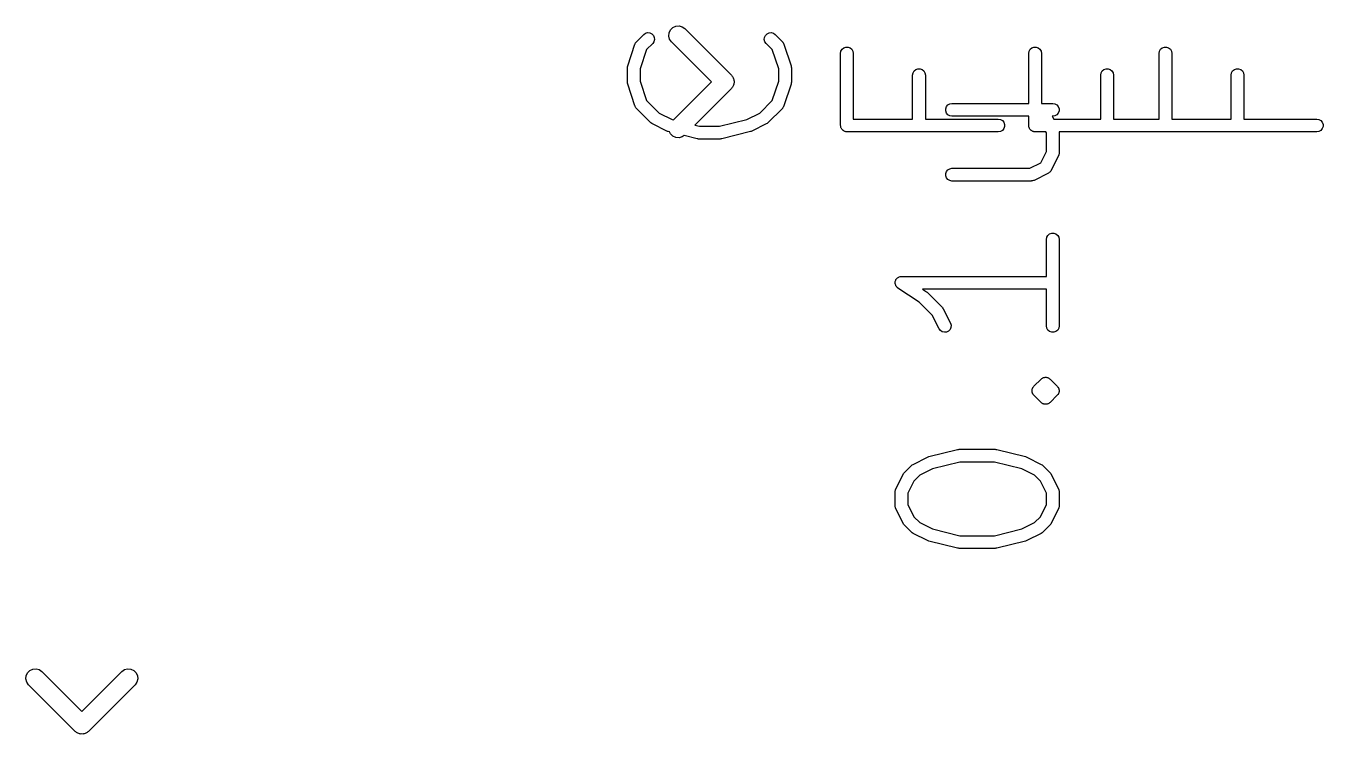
# Model space of a CAD drawing. Extents: x 0 to 76, y -93 to 10.
# Drawn here: x 23.55 to 33.9, y -76.7 to -71.05 of the extents above; entities that cross this region are included whole.
import ezdxf

# ---------------------------------------------------------------- set-up
doc = ezdxf.new("R2010")
doc.units = 0
doc.header["$MEASUREMENT"] = 0
doc.layers.add('BLACK', color=7, linetype='CONTINUOUS')

msp = doc.modelspace()

# ---------------------------------------------------------------- linework, layer by layer
at = {"layer": 'Black'}
for p, q in [((28.7123, -71.0673), (28.7359, -71.0563)), ((28.7359, -71.0563), (28.7618, -71.0541)), ((28.7618, -71.0541), (28.787, -71.0608)), ((28.4226, -71.1798), (28.48, -71.1224)), ((28.48, -71.1224), (28.4945, -71.1123)), ((28.4945, -71.1123), (28.5115, -71.1077)), ((28.5115, -71.1077), (28.5291, -71.1092)), ((28.5291, -71.1092), (28.5451, -71.1167)), ((28.5451, -71.1167), (28.5576, -71.1292)), ((28.5576, -71.1292), (28.565, -71.1452)), ((28.5666, -71.1627), (28.562, -71.1798)), ((28.565, -71.1452), (28.5666, -71.1627)), ((28.6806, -71.1353), (28.6828, -71.1094)), ((28.6873, -71.1605), (28.6806, -71.1353)), ((28.6828, -71.1094), (28.6939, -71.0858)), ((28.7023, -71.1818), (28.6873, -71.1605)), ((28.6939, -71.0858), (28.7123, -71.0673)), ((28.787, -71.0608), (28.8083, -71.0757)), ((28.8083, -71.0757), (29.1796, -71.447)), ((29.442, -71.1627), (29.4436, -71.1452)), ((29.4466, -71.1798), (29.442, -71.1627)), ((29.4436, -71.1452), (29.451, -71.1292)), ((29.451, -71.1292), (29.4635, -71.1167)), ((29.4635, -71.1167), (29.4795, -71.1092)), ((29.4795, -71.1092), (29.4971, -71.1077)), ((29.4971, -71.1077), (29.5141, -71.1123)), ((29.5141, -71.1123), (29.5286, -71.1224)), ((29.5286, -71.1224), (29.586, -71.1798)), ((28.3529, -71.3721), (28.4103, -71.1997)), ((28.4103, -71.1997), (28.4117, -71.1971)), ((28.4117, -71.1971), (28.4125, -71.1943)), ((28.4125, -71.1943), (28.4159, -71.1894)), ((28.4159, -71.1894), (28.4187, -71.1842)), ((28.4187, -71.1842), (28.4209, -71.1822)), ((28.4209, -71.1822), (28.4226, -71.1798)), ((28.5029, -71.2432), (28.4518, -71.3964)), ((28.5519, -71.1942), (28.5029, -71.2432)), ((28.562, -71.1798), (28.5519, -71.1942)), ((29.0205, -71.5), (28.7023, -71.1818)), ((29.4567, -71.1942), (29.4466, -71.1798)), ((29.5057, -71.2432), (29.4567, -71.1942)), ((29.5567, -71.3964), (29.5057, -71.2432)), ((29.586, -71.1798), (29.5877, -71.1822)), ((29.5877, -71.1822), (29.5899, -71.1842)), ((29.5899, -71.1842), (29.5927, -71.1894)), ((29.5927, -71.1894), (29.5961, -71.1943)), ((29.5961, -71.1943), (29.5969, -71.1971)), ((29.5969, -71.1971), (29.5983, -71.1997)), ((29.5983, -71.1997), (29.6557, -71.3721)), ((30.0502, -71.2732), (30.0533, -71.2558)), ((30.0533, -71.2558), (30.0621, -71.2406)), ((30.0621, -71.2406), (30.0756, -71.2292)), ((30.0756, -71.2292), (30.0922, -71.2232)), ((30.0922, -71.2232), (30.1099, -71.2232)), ((30.1099, -71.2232), (30.1264, -71.2292)), ((30.1264, -71.2292), (30.14, -71.2406)), ((30.14, -71.2406), (30.1488, -71.2558)), ((30.1488, -71.2558), (30.1518, -71.2732)), ((31.5502, -71.2732), (31.5533, -71.2558)), ((31.5533, -71.2558), (31.5621, -71.2406)), ((31.5621, -71.2406), (31.5756, -71.2292)), ((31.5756, -71.2292), (31.5922, -71.2232)), ((31.5922, -71.2232), (31.6099, -71.2232)), ((31.6099, -71.2232), (31.6264, -71.2292)), ((31.6264, -71.2292), (31.64, -71.2406)), ((31.64, -71.2406), (31.6488, -71.2558)), ((31.6488, -71.2558), (31.6518, -71.2732)), ((32.5902, -71.2732), (32.5933, -71.2558)), ((32.5933, -71.2558), (32.6021, -71.2406)), ((32.6021, -71.2406), (32.6156, -71.2292)), ((32.6156, -71.2292), (32.6322, -71.2232)), ((32.6322, -71.2232), (32.6499, -71.2232)), ((32.6499, -71.2232), (32.6664, -71.2292)), ((32.6664, -71.2292), (32.68, -71.2406)), ((32.68, -71.2406), (32.6888, -71.2558)), ((32.6888, -71.2558), (32.6918, -71.2732)), ((30.0502, -71.8477), (30.0502, -71.2732)), ((30.1518, -71.2732), (30.1518, -71.7969)), ((31.5502, -71.6722), (31.5502, -71.2732)), ((31.6518, -71.2732), (31.6518, -71.6722)), ((32.5902, -71.7969), (32.5902, -71.2732)), ((32.6918, -71.2732), (32.6918, -71.7969)), ((28.3502, -71.3881), (28.3517, -71.3801)), ((28.3502, -71.503), (28.3502, -71.3881)), ((28.3517, -71.3801), (28.3529, -71.3721)), ((28.4518, -71.3964), (28.4518, -71.4948)), ((29.1796, -71.447), (29.1833, -71.4523)), ((29.1833, -71.4523), (29.188, -71.457)), ((29.188, -71.457), (29.1907, -71.4629)), ((29.1907, -71.4629), (29.1945, -71.4683)), ((29.1945, -71.4683), (29.1962, -71.4746)), ((29.5567, -71.4948), (29.5567, -71.3964)), ((29.6557, -71.3721), (29.6569, -71.3801)), ((29.6569, -71.3801), (29.6583, -71.3881)), ((29.6583, -71.3881), (29.6583, -71.503)), ((30.6248, -71.4456), (30.6278, -71.4282)), ((30.6248, -71.7969), (30.6248, -71.4456)), ((30.6278, -71.4282), (30.6367, -71.4129)), ((30.6367, -71.4129), (30.6502, -71.4016)), ((30.6502, -71.4016), (30.6667, -71.3955)), ((30.6667, -71.3955), (30.6844, -71.3955)), ((30.6844, -71.3955), (30.701, -71.4016)), ((30.701, -71.4016), (30.7145, -71.4129)), ((30.7145, -71.4129), (30.7233, -71.4282)), ((30.7233, -71.4282), (30.7264, -71.4456)), ((30.7264, -71.4456), (30.7264, -71.7969)), ((32.1248, -71.4456), (32.1278, -71.4282)), ((32.1248, -71.7969), (32.1248, -71.4456)), ((32.1278, -71.4282), (32.1367, -71.4129)), ((32.1367, -71.4129), (32.1502, -71.4016)), ((32.1502, -71.4016), (32.1668, -71.3955)), ((32.1668, -71.3955), (32.1844, -71.3955)), ((32.1844, -71.3955), (32.201, -71.4016)), ((32.201, -71.4016), (32.2145, -71.4129)), ((32.2145, -71.4129), (32.2233, -71.4282)), ((32.2233, -71.4282), (32.2264, -71.4456)), ((32.2264, -71.4456), (32.2264, -71.7969)), ((33.1648, -71.4456), (33.1678, -71.4282)), ((33.1648, -71.7969), (33.1648, -71.4456)), ((33.1678, -71.4282), (33.1767, -71.4129)), ((33.1767, -71.4129), (33.1902, -71.4016)), ((33.1902, -71.4016), (33.2067, -71.3955)), ((33.2067, -71.3955), (33.2244, -71.3955)), ((33.2244, -71.3955), (33.241, -71.4016)), ((33.241, -71.4016), (33.2545, -71.4129)), ((33.2545, -71.4129), (33.2633, -71.4282)), ((33.2633, -71.4282), (33.2664, -71.4456)), ((33.2664, -71.4456), (33.2664, -71.7969)), ((28.3517, -71.511), (28.3502, -71.503)), ((28.3529, -71.5191), (28.3517, -71.511)), ((28.4103, -71.6914), (28.3529, -71.5191)), ((28.4518, -71.4948), (28.5029, -71.6479)), ((28.7177, -71.8027), (29.0205, -71.5)), ((29.1796, -71.553), (28.8874, -71.8452)), ((29.1833, -71.5477), (29.1796, -71.553)), ((29.188, -71.543), (29.1833, -71.5477)), ((29.1907, -71.5371), (29.188, -71.543)), ((29.1945, -71.5317), (29.1907, -71.5371)), ((29.1962, -71.5254), (29.1945, -71.5317)), ((29.1962, -71.4746), (29.199, -71.4806)), ((29.199, -71.5194), (29.1962, -71.5254)), ((29.199, -71.4806), (29.1995, -71.4871)), ((29.1995, -71.5129), (29.199, -71.5194)), ((29.1995, -71.4871), (29.2012, -71.4935)), ((29.2012, -71.5065), (29.1995, -71.5129)), ((29.2012, -71.4935), (29.2007, -71.5)), ((29.2007, -71.5), (29.2012, -71.5065)), ((29.5057, -71.6479), (29.5567, -71.4948)), ((29.6557, -71.5191), (29.5983, -71.6914)), ((29.6569, -71.511), (29.6557, -71.5191)), ((29.6583, -71.503), (29.6569, -71.511)), ((28.5029, -71.6479), (28.6035, -71.7485)), ((29.4051, -71.7485), (29.5057, -71.6479)), ((30.9056, -71.6841), (30.9208, -71.6753)), ((30.9208, -71.6753), (30.9382, -71.6722)), ((30.9382, -71.6722), (31.5502, -71.6722)), ((31.6518, -71.6722), (31.7425, -71.6722)), ((31.7425, -71.6722), (31.7599, -71.6753)), ((31.7599, -71.6753), (31.7752, -71.6841)), ((28.4117, -71.694), (28.4103, -71.6914)), ((28.4125, -71.6968), (28.4117, -71.694)), ((28.4159, -71.7017), (28.4125, -71.6968)), ((28.4187, -71.707), (28.4159, -71.7017)), ((28.4209, -71.7089), (28.4187, -71.707)), ((28.4226, -71.7113), (28.4209, -71.7089)), ((28.5375, -71.8262), (28.4226, -71.7113)), ((28.6035, -71.7485), (28.706, -71.7998)), ((29.3026, -71.7998), (29.4051, -71.7485)), ((29.586, -71.7113), (29.4711, -71.8262)), ((29.5877, -71.7089), (29.586, -71.7113)), ((29.5899, -71.707), (29.5877, -71.7089)), ((29.5927, -71.7017), (29.5899, -71.707)), ((29.5961, -71.6968), (29.5927, -71.7017)), ((29.5969, -71.694), (29.5961, -71.6968)), ((29.5983, -71.6914), (29.5969, -71.694)), ((30.8882, -71.7142), (30.8942, -71.6976)), ((30.8882, -71.7319), (30.8882, -71.7142)), ((30.8942, -71.7484), (30.8882, -71.7319)), ((30.8942, -71.6976), (30.9056, -71.6841)), ((30.9056, -71.762), (30.8942, -71.7484)), ((30.9208, -71.7708), (30.9056, -71.762)), ((30.9382, -71.7738), (30.9208, -71.7708)), ((31.5502, -71.7738), (30.9382, -71.7738)), ((31.5502, -71.8477), (31.5502, -71.7738)), ((31.7425, -71.7738), (31.7386, -71.7738)), ((31.7386, -71.7738), (31.7501, -71.7969)), ((31.7599, -71.7708), (31.7425, -71.7738)), ((31.7752, -71.762), (31.7599, -71.7708)), ((31.7752, -71.6841), (31.7865, -71.6976)), ((31.7865, -71.7484), (31.7752, -71.762)), ((31.7865, -71.6976), (31.7926, -71.7142)), ((31.7926, -71.7319), (31.7865, -71.7484)), ((31.7926, -71.7142), (31.7926, -71.7319)), ((28.5442, -71.8309), (28.5375, -71.8262)), ((28.5507, -71.8357), (28.5442, -71.8309)), ((28.6656, -71.8932), (28.5507, -71.8357)), ((28.706, -71.7998), (28.7177, -71.8027)), ((28.8874, -71.8452), (28.9244, -71.8544)), ((28.9244, -71.8544), (29.0842, -71.8544)), ((29.0842, -71.8544), (29.3026, -71.7998)), ((29.4579, -71.8357), (29.343, -71.8932)), ((29.4645, -71.8309), (29.4579, -71.8357)), ((29.4711, -71.8262), (29.4645, -71.8309)), ((30.051, -71.8521), (30.0502, -71.8477)), ((30.051, -71.8566), (30.051, -71.8521)), ((30.0525, -71.8607), (30.051, -71.8566)), ((30.0533, -71.8651), (30.0525, -71.8607)), ((30.0555, -71.869), (30.0533, -71.8651)), ((30.0571, -71.8731), (30.0555, -71.869)), ((30.0599, -71.8765), (30.0571, -71.8731)), ((30.0621, -71.8804), (30.0599, -71.8765)), ((30.0655, -71.8832), (30.0621, -71.8804)), ((30.0684, -71.8867), (30.0655, -71.8832)), ((30.0722, -71.8889), (30.0684, -71.8867)), ((30.1518, -71.7969), (30.6248, -71.7969)), ((30.7264, -71.7969), (31.3075, -71.7969)), ((31.3075, -71.7969), (31.3249, -71.8)), ((31.3249, -71.8), (31.3402, -71.8088)), ((31.3402, -71.8867), (31.3249, -71.8955)), ((31.3402, -71.8088), (31.3515, -71.8223)), ((31.3515, -71.8731), (31.3402, -71.8867)), ((31.3515, -71.8223), (31.3576, -71.8389)), ((31.3576, -71.8566), (31.3515, -71.8731)), ((31.3576, -71.8389), (31.3576, -71.8566)), ((31.551, -71.8521), (31.5502, -71.8477)), ((31.551, -71.8566), (31.551, -71.8521)), ((31.5525, -71.8607), (31.551, -71.8566)), ((31.5533, -71.8651), (31.5525, -71.8607)), ((31.5555, -71.869), (31.5533, -71.8651)), ((31.5571, -71.8731), (31.5555, -71.869)), ((31.5599, -71.8765), (31.5571, -71.8731)), ((31.5621, -71.8804), (31.5599, -71.8765)), ((31.5655, -71.8832), (31.5621, -71.8804)), ((31.5684, -71.8867), (31.5655, -71.8832)), ((31.5722, -71.8889), (31.5684, -71.8867)), ((31.7501, -71.7969), (32.1248, -71.7969)), ((32.2264, -71.7969), (32.5902, -71.7969)), ((32.6918, -71.7969), (32.8075, -71.7969)), ((32.8075, -71.7969), (33.1648, -71.7969)), ((33.2664, -71.7969), (33.8475, -71.7969)), ((33.8475, -71.7969), (33.8649, -71.8)), ((33.8649, -71.8), (33.8802, -71.8088)), ((33.8802, -71.8867), (33.8649, -71.8955)), ((33.8802, -71.8088), (33.8915, -71.8223)), ((33.8915, -71.8731), (33.8802, -71.8867)), ((33.8915, -71.8223), (33.8976, -71.8389)), ((33.8976, -71.8566), (33.8915, -71.8731)), ((33.8976, -71.8389), (33.8976, -71.8566)), ((28.6709, -71.8948), (28.6656, -71.8932)), ((28.676, -71.897), (28.6709, -71.8948)), ((28.6871, -71.8998), (28.676, -71.897)), ((28.6939, -71.9142), (28.6871, -71.8998)), ((28.7123, -71.9327), (28.6939, -71.9142)), ((28.7359, -71.9437), (28.7123, -71.9327)), ((28.7618, -71.9459), (28.7359, -71.9437)), ((28.787, -71.9392), (28.7618, -71.9459)), ((28.8022, -71.9286), (28.787, -71.9392)), ((28.9058, -71.9545), (28.8022, -71.9286)), ((28.912, -71.9549), (28.9058, -71.9545)), ((28.9181, -71.956), (28.912, -71.9549)), ((29.0905, -71.956), (28.9181, -71.956)), ((29.0966, -71.9549), (29.0905, -71.956)), ((29.1028, -71.9545), (29.0966, -71.9549)), ((29.3326, -71.897), (29.1028, -71.9545)), ((29.3377, -71.8948), (29.3326, -71.897)), ((29.343, -71.8932), (29.3377, -71.8948)), ((30.0756, -71.8917), (30.0722, -71.8889)), ((30.0798, -71.8933), (30.0756, -71.8917)), ((30.0837, -71.8955), (30.0798, -71.8933)), ((30.0881, -71.8962), (30.0837, -71.8955)), ((30.0922, -71.8978), (30.0881, -71.8962)), ((30.0967, -71.8978), (30.0922, -71.8978)), ((30.101, -71.8985), (30.0967, -71.8978)), ((31.3075, -71.8985), (30.101, -71.8985)), ((31.3249, -71.8955), (31.3075, -71.8985)), ((31.5756, -71.8917), (31.5722, -71.8889)), ((31.5798, -71.8933), (31.5756, -71.8917)), ((31.5837, -71.8955), (31.5798, -71.8933)), ((31.5881, -71.8962), (31.5837, -71.8955)), ((31.5922, -71.8978), (31.5881, -71.8962)), ((31.5967, -71.8978), (31.5922, -71.8978)), ((31.601, -71.8985), (31.5967, -71.8978)), ((31.6873, -71.8985), (31.601, -71.8985)), ((31.6917, -71.9074), (31.6873, -71.8985)), ((31.6917, -72.0558), (31.6917, -71.9074)), ((32.641, -71.8985), (31.7933, -71.8985)), ((31.7933, -71.8985), (31.7933, -72.0678)), ((32.8075, -71.8985), (32.641, -71.8985)), ((33.8475, -71.8985), (32.8075, -71.8985)), ((33.8649, -71.8955), (33.8475, -71.8985)), ((31.6472, -72.1448), (31.6917, -72.0558)), ((31.788, -72.0905), (31.7305, -72.2054)), ((31.7888, -72.0877), (31.788, -72.0905)), ((31.7903, -72.0851), (31.7888, -72.0877)), ((31.7913, -72.0793), (31.7903, -72.0851)), ((31.793, -72.0736), (31.7913, -72.0793)), ((31.7933, -72.0678), (31.7928, -72.0706)), ((31.7928, -72.0706), (31.793, -72.0736)), ((30.9056, -72.2012), (30.9208, -72.1924)), ((30.9208, -72.1924), (30.9382, -72.1893)), ((30.9382, -72.1893), (31.5582, -72.1893)), ((31.5582, -72.1893), (31.6472, -72.1448)), ((30.8882, -72.2313), (30.8942, -72.2147)), ((30.8882, -72.2489), (30.8882, -72.2313)), ((30.8942, -72.2655), (30.8882, -72.2489)), ((30.8942, -72.2147), (30.9056, -72.2012)), ((30.9056, -72.279), (30.8942, -72.2655)), ((30.9208, -72.2879), (30.9056, -72.279)), ((30.9382, -72.2909), (30.9208, -72.2879)), ((31.5702, -72.2909), (30.9382, -72.2909)), ((31.5731, -72.2904), (31.5702, -72.2909)), ((31.576, -72.2906), (31.5731, -72.2904)), ((31.5817, -72.2889), (31.576, -72.2906)), ((31.5876, -72.2879), (31.5817, -72.2889)), ((31.5901, -72.2864), (31.5876, -72.2879)), ((31.5929, -72.2856), (31.5901, -72.2864)), ((31.7078, -72.2281), (31.5929, -72.2856)), ((31.7138, -72.2237), (31.7078, -72.2281)), ((31.72, -72.2196), (31.7138, -72.2237)), ((31.7209, -72.2184), (31.72, -72.2196)), ((31.722, -72.2176), (31.7209, -72.2184)), ((31.7261, -72.2114), (31.722, -72.2176)), ((31.7305, -72.2054), (31.7261, -72.2114)), ((31.7036, -72.7245), (31.7171, -72.7132)), ((31.7171, -72.7132), (31.7337, -72.7072)), ((31.7337, -72.7072), (31.7514, -72.7072)), ((31.7514, -72.7072), (31.7679, -72.7132)), ((31.7679, -72.7132), (31.7815, -72.7245)), ((31.6917, -72.7572), (31.6948, -72.7398)), ((31.6917, -73.0511), (31.6917, -72.7572)), ((31.6948, -72.7398), (31.7036, -72.7245)), ((31.7815, -72.7245), (31.7903, -72.7398)), ((31.7903, -72.7398), (31.7933, -72.7572)), ((31.7933, -72.7572), (31.7933, -73.4466)), ((30.4854, -73.0986), (30.486, -73.0959)), ((30.486, -73.1047), (30.4854, -73.0986)), ((30.486, -73.0931), (30.4881, -73.0874)), ((30.486, -73.0959), (30.486, -73.0931)), ((30.486, -73.1107), (30.486, -73.1047)), ((30.487, -73.1134), (30.486, -73.1107)), ((30.4873, -73.1162), (30.487, -73.1134)), ((30.49, -73.1216), (30.4873, -73.1162)), ((30.4881, -73.0874), (30.4895, -73.0815)), ((30.4895, -73.0815), (30.4911, -73.0791)), ((30.4921, -73.1273), (30.49, -73.1216)), ((30.4911, -73.0791), (30.4921, -73.0765)), ((30.4921, -73.0765), (30.496, -73.0719)), ((30.4939, -73.1295), (30.4921, -73.1273)), ((30.496, -73.0719), (30.4993, -73.0668)), ((30.4993, -73.0668), (30.5016, -73.0651)), ((30.5016, -73.0651), (30.5034, -73.063)), ((30.5034, -73.063), (30.5086, -73.06)), ((30.5086, -73.06), (30.5135, -73.0564)), ((30.5135, -73.0564), (30.5162, -73.0556)), ((30.5162, -73.0556), (30.5187, -73.0542)), ((30.5187, -73.0542), (30.5246, -73.0531)), ((30.5246, -73.0531), (30.5305, -73.0514)), ((30.5305, -73.0514), (30.5333, -73.0516)), ((30.5333, -73.0516), (30.536, -73.0511)), ((30.536, -73.0511), (31.6917, -73.0511)), ((30.4951, -73.132), (30.4939, -73.1295)), ((30.4995, -73.1362), (30.4951, -73.132)), ((30.5034, -73.1408), (30.4995, -73.1362)), ((30.5058, -73.1422), (30.5034, -73.1408)), ((30.5079, -73.1442), (30.5058, -73.1422)), ((30.676, -73.2563), (30.5079, -73.1442)), ((31.6917, -73.1527), (30.7038, -73.1527)), ((30.7038, -73.1527), (30.7366, -73.1745)), ((30.7366, -73.1745), (30.7402, -73.178)), ((30.7402, -73.178), (30.7443, -73.1809)), ((30.7443, -73.1809), (30.8592, -73.2958)), ((31.6917, -73.4466), (31.6917, -73.1527)), ((30.7816, -73.3618), (30.676, -73.2563)), ((30.8592, -73.2958), (30.8639, -73.3025)), ((30.8639, -73.3025), (30.8687, -73.309)), ((30.8687, -73.309), (30.9262, -73.4239)), ((30.8353, -73.4693), (30.7816, -73.3618)), ((30.9262, -73.4239), (30.9312, -73.4408)), ((30.8458, -73.4835), (30.8353, -73.4693)), ((30.8606, -73.4932), (30.8458, -73.4835)), ((30.8777, -73.4973), (30.8606, -73.4932)), ((30.8952, -73.4953), (30.8777, -73.4973)), ((30.911, -73.4874), (30.8952, -73.4953)), ((30.9232, -73.4746), (30.911, -73.4874)), ((30.9302, -73.4584), (30.9232, -73.4746)), ((30.9312, -73.4408), (30.9302, -73.4584)), ((31.6948, -73.464), (31.6917, -73.4466)), ((31.7036, -73.4793), (31.6948, -73.464)), ((31.7171, -73.4906), (31.7036, -73.4793)), ((31.7337, -73.4966), (31.7171, -73.4906)), ((31.7514, -73.4966), (31.7337, -73.4966)), ((31.7679, -73.4906), (31.7514, -73.4966)), ((31.7815, -73.4793), (31.7679, -73.4906)), ((31.7903, -73.464), (31.7815, -73.4793)), ((31.7933, -73.4466), (31.7903, -73.464)), ((31.5776, -73.9549), (31.5784, -73.9528)), ((31.5776, -73.9571), (31.5776, -73.9549)), ((31.5784, -73.9528), (31.5786, -73.9505)), ((31.5786, -73.9505), (31.5805, -73.9465)), ((31.5805, -73.9465), (31.5816, -73.9422)), ((31.5816, -73.9422), (31.5829, -73.9404)), ((31.5829, -73.9404), (31.5836, -73.9383)), ((31.5836, -73.9383), (31.5851, -73.9366)), ((31.5851, -73.9366), (31.586, -73.9346)), ((31.586, -73.9346), (31.5892, -73.9314)), ((31.5892, -73.9314), (31.5917, -73.9278)), ((31.5917, -73.9278), (31.6492, -73.8703)), ((31.6492, -73.8703), (31.6528, -73.8678)), ((31.6528, -73.8678), (31.656, -73.8646)), ((31.656, -73.8646), (31.66, -73.8627)), ((31.66, -73.8627), (31.6636, -73.8602)), ((31.6636, -73.8602), (31.6679, -73.859)), ((31.6679, -73.859), (31.6719, -73.8572)), ((31.6719, -73.8572), (31.6764, -73.8568)), ((31.6764, -73.8568), (31.6807, -73.8556)), ((31.6807, -73.8556), (31.6851, -73.856)), ((31.6851, -73.856), (31.6895, -73.8556)), ((31.6895, -73.8556), (31.6938, -73.8568)), ((31.6938, -73.8568), (31.6982, -73.8572)), ((31.6982, -73.8572), (31.7023, -73.859)), ((31.7023, -73.859), (31.7066, -73.8602)), ((31.7066, -73.8602), (31.7102, -73.8627)), ((31.7102, -73.8627), (31.7142, -73.8646)), ((31.7142, -73.8646), (31.7174, -73.8678)), ((31.7174, -73.8678), (31.721, -73.8703)), ((31.721, -73.8703), (31.7785, -73.9278)), ((31.7785, -73.9278), (31.781, -73.9314)), ((31.781, -73.9314), (31.7842, -73.9346)), ((31.7842, -73.9346), (31.7851, -73.9366)), ((31.7851, -73.9366), (31.7865, -73.9383)), ((31.7865, -73.9383), (31.7873, -73.9404)), ((31.7873, -73.9404), (31.7886, -73.9422)), ((31.7886, -73.9422), (31.7897, -73.9465)), ((31.7897, -73.9465), (31.7916, -73.9505)), ((31.7916, -73.9505), (31.7918, -73.9528)), ((31.7918, -73.9528), (31.7926, -73.9549)), ((31.7926, -73.9549), (31.7926, -73.9571)), ((31.577, -73.9593), (31.5776, -73.9571)), ((31.5774, -73.9637), (31.577, -73.9593)), ((31.577, -73.9681), (31.5774, -73.9637)), ((31.5776, -73.9703), (31.577, -73.9681)), ((31.5776, -73.9725), (31.5776, -73.9703)), ((31.5784, -73.9746), (31.5776, -73.9725)), ((31.5786, -73.9768), (31.5784, -73.9746)), ((31.5805, -73.9809), (31.5786, -73.9768)), ((31.5816, -73.9852), (31.5805, -73.9809)), ((31.5829, -73.987), (31.5816, -73.9852)), ((31.5836, -73.9891), (31.5829, -73.987)), ((31.5851, -73.9908), (31.5836, -73.9891)), ((31.586, -73.9928), (31.5851, -73.9908)), ((31.5892, -73.996), (31.586, -73.9928)), ((31.5917, -73.9996), (31.5892, -73.996)), ((31.6492, -74.0571), (31.5917, -73.9996)), ((31.6528, -74.0596), (31.6492, -74.0571)), ((31.721, -74.0571), (31.7174, -74.0596)), ((31.7785, -73.9996), (31.721, -74.0571)), ((31.781, -73.996), (31.7785, -73.9996)), ((31.7842, -73.9928), (31.781, -73.996)), ((31.7851, -73.9908), (31.7842, -73.9928)), ((31.7865, -73.9891), (31.7851, -73.9908)), ((31.7873, -73.987), (31.7865, -73.9891)), ((31.7886, -73.9852), (31.7873, -73.987)), ((31.7897, -73.9809), (31.7886, -73.9852)), ((31.7916, -73.9768), (31.7897, -73.9809)), ((31.7918, -73.9746), (31.7916, -73.9768)), ((31.7926, -73.9725), (31.7918, -73.9746)), ((31.7926, -73.9571), (31.7932, -73.9593)), ((31.7932, -73.9681), (31.7926, -73.9703)), ((31.7926, -73.9703), (31.7926, -73.9725)), ((31.7932, -73.9593), (31.7928, -73.9637)), ((31.7928, -73.9637), (31.7932, -73.9681)), ((31.656, -74.0628), (31.6528, -74.0596)), ((31.66, -74.0646), (31.656, -74.0628)), ((31.6636, -74.0672), (31.66, -74.0646)), ((31.6679, -74.0683), (31.6636, -74.0672)), ((31.6719, -74.0702), (31.6679, -74.0683)), ((31.6764, -74.0706), (31.6719, -74.0702)), ((31.6807, -74.0717), (31.6764, -74.0706)), ((31.6851, -74.0714), (31.6807, -74.0717)), ((31.6895, -74.0717), (31.6851, -74.0714)), ((31.6938, -74.0706), (31.6895, -74.0717)), ((31.6982, -74.0702), (31.6938, -74.0706)), ((31.7023, -74.0683), (31.6982, -74.0702)), ((31.7066, -74.0672), (31.7023, -74.0683)), ((31.7102, -74.0646), (31.7066, -74.0672)), ((31.7142, -74.0628), (31.7102, -74.0646)), ((31.7174, -74.0596), (31.7142, -74.0628)), ((30.7535, -74.4889), (30.9833, -74.4315)), ((30.9833, -74.4315), (30.9895, -74.431)), ((30.9895, -74.431), (30.9957, -74.43)), ((30.9957, -74.43), (31.2829, -74.43)), ((31.2829, -74.43), (31.2891, -74.431)), ((31.2891, -74.431), (31.2952, -74.4315)), ((31.2952, -74.4315), (31.5251, -74.4889)), ((30.5576, -74.6172), (30.615, -74.5597)), ((30.615, -74.5597), (30.6217, -74.5551)), ((30.6217, -74.5551), (30.6282, -74.5502)), ((30.6282, -74.5502), (30.7431, -74.4928)), ((30.7431, -74.4928), (30.7485, -74.4912)), ((30.7485, -74.4912), (30.7535, -74.4889)), ((31.0019, -74.5316), (30.7836, -74.5861)), ((31.2767, -74.5316), (31.0019, -74.5316)), ((31.495, -74.5861), (31.2767, -74.5316)), ((31.5251, -74.4889), (31.5301, -74.4912)), ((31.5301, -74.4912), (31.5355, -74.4928)), ((31.5355, -74.4928), (31.6504, -74.5502)), ((31.6504, -74.5502), (31.6569, -74.5551)), ((31.6569, -74.5551), (31.6636, -74.5597)), ((31.6636, -74.5597), (31.721, -74.6172)), ((30.4906, -74.7453), (30.5481, -74.6304)), ((30.5481, -74.6304), (30.5529, -74.6239)), ((30.5529, -74.6239), (30.5576, -74.6172)), ((30.681, -74.6374), (30.6353, -74.6832)), ((30.7836, -74.5861), (30.681, -74.6374)), ((31.5976, -74.6374), (31.495, -74.5861)), ((31.6433, -74.6832), (31.5976, -74.6374)), ((31.721, -74.6172), (31.7257, -74.6239)), ((31.7257, -74.6239), (31.7305, -74.6304)), ((31.7305, -74.6304), (31.788, -74.7453)), ((30.4852, -74.768), (30.4858, -74.7651)), ((30.4852, -74.8829), (30.4852, -74.768)), ((30.4856, -74.7622), (30.4873, -74.7565)), ((30.4858, -74.7651), (30.4856, -74.7622)), ((30.4873, -74.7565), (30.4883, -74.7506)), ((30.4883, -74.7506), (30.4898, -74.7481)), ((30.4898, -74.7481), (30.4906, -74.7453)), ((30.6353, -74.6832), (30.5868, -74.78)), ((30.5868, -74.78), (30.5868, -74.8709)), ((31.6917, -74.78), (31.6433, -74.6832)), ((31.6917, -74.8709), (31.6917, -74.78)), ((31.788, -74.7453), (31.7888, -74.7481)), ((31.7888, -74.7481), (31.7903, -74.7506)), ((31.7903, -74.7506), (31.7913, -74.7565)), ((31.7913, -74.7565), (31.793, -74.7622)), ((31.793, -74.7622), (31.7928, -74.7651)), ((31.7928, -74.7651), (31.7933, -74.768)), ((31.7933, -74.768), (31.7933, -74.8829)), ((30.4858, -74.8858), (30.4852, -74.8829)), ((30.4856, -74.8887), (30.4858, -74.8858)), ((30.5868, -74.8709), (30.6352, -74.9677)), ((31.6433, -74.9677), (31.6917, -74.8709)), ((31.7933, -74.8829), (31.7928, -74.8858)), ((31.7928, -74.8858), (31.793, -74.8887)), ((30.4873, -74.8944), (30.4856, -74.8887)), ((30.4883, -74.9003), (30.4873, -74.8944)), ((30.4898, -74.9028), (30.4883, -74.9003)), ((30.4906, -74.9056), (30.4898, -74.9028)), ((30.5481, -75.0206), (30.4906, -74.9056)), ((30.6352, -74.9677), (30.681, -75.0135)), ((31.5976, -75.0135), (31.6433, -74.9677)), ((31.788, -74.9056), (31.7305, -75.0206)), ((31.7888, -74.9028), (31.788, -74.9056)), ((31.7903, -74.9003), (31.7888, -74.9028)), ((31.7913, -74.8944), (31.7903, -74.9003)), ((31.793, -74.8887), (31.7913, -74.8944)), ((30.5529, -75.0271), (30.5481, -75.0206)), ((30.5576, -75.0338), (30.5529, -75.0271)), ((30.615, -75.0912), (30.5576, -75.0338)), ((30.6217, -75.0959), (30.615, -75.0912)), ((30.681, -75.0135), (30.7836, -75.0648)), ((30.7836, -75.0648), (31.0019, -75.1194)), ((31.2767, -75.1194), (31.495, -75.0648)), ((31.495, -75.0648), (31.5976, -75.0135)), ((31.6636, -75.0912), (31.6569, -75.0959)), ((31.721, -75.0338), (31.6636, -75.0912)), ((31.7257, -75.0271), (31.721, -75.0338)), ((31.7305, -75.0206), (31.7257, -75.0271)), ((30.6282, -75.1007), (30.6217, -75.0959)), ((30.7431, -75.1582), (30.6282, -75.1007)), ((30.7485, -75.1598), (30.7431, -75.1582)), ((30.7535, -75.162), (30.7485, -75.1598)), ((30.9833, -75.2195), (30.7535, -75.162)), ((31.0019, -75.1194), (31.2767, -75.1194)), ((31.5251, -75.162), (31.2952, -75.2195)), ((31.5301, -75.1598), (31.5251, -75.162)), ((31.5355, -75.1582), (31.5301, -75.1598)), ((31.6504, -75.1007), (31.5355, -75.1582)), ((31.6569, -75.0959), (31.6504, -75.1007)), ((30.9895, -75.2199), (30.9833, -75.2195)), ((30.9957, -75.221), (30.9895, -75.2199)), ((31.2829, -75.221), (30.9957, -75.221)), ((31.2891, -75.2199), (31.2829, -75.221)), ((31.2952, -75.2195), (31.2891, -75.2199)), ((23.5563, -76.2359), (23.5673, -76.2123)), ((23.5673, -76.2123), (23.5858, -76.1939)), ((23.5858, -76.1939), (23.6094, -76.1828)), ((23.6094, -76.1828), (23.6353, -76.1806)), ((23.6353, -76.1806), (23.6605, -76.1873)), ((23.6605, -76.1873), (23.6818, -76.2023)), ((23.6818, -76.2023), (24, -76.5205)), ((24, -76.5205), (24.3182, -76.2023)), ((24.3182, -76.2023), (24.3395, -76.1873)), ((24.3395, -76.1873), (24.3647, -76.1806)), ((24.3647, -76.1806), (24.3906, -76.1828)), ((24.3906, -76.1828), (24.4142, -76.1939)), ((24.4142, -76.1939), (24.4327, -76.2123)), ((24.4327, -76.2123), (24.4437, -76.2359)), ((23.5541, -76.2618), (23.5563, -76.2359)), ((23.5608, -76.287), (23.5541, -76.2618)), ((23.5757, -76.3083), (23.5608, -76.287)), ((23.947, -76.6796), (23.5757, -76.3083)), ((24.4243, -76.3083), (24.053, -76.6796)), ((24.4392, -76.287), (24.4243, -76.3083)), ((24.4459, -76.2618), (24.4392, -76.287)), ((24.4437, -76.2359), (24.4459, -76.2618)), ((23.9523, -76.6833), (23.947, -76.6796)), ((23.957, -76.688), (23.9523, -76.6833)), ((23.9629, -76.6907), (23.957, -76.688)), ((23.9683, -76.6945), (23.9629, -76.6907)), ((23.9746, -76.6962), (23.9683, -76.6945)), ((23.9806, -76.699), (23.9746, -76.6962)), ((23.9871, -76.6995), (23.9806, -76.699)), ((23.9935, -76.7012), (23.9871, -76.6995)), ((24, -76.7007), (23.9935, -76.7012)), ((24.0065, -76.7012), (24, -76.7007)), ((24.0129, -76.6995), (24.0065, -76.7012)), ((24.0194, -76.699), (24.0129, -76.6995)), ((24.0254, -76.6962), (24.0194, -76.699)), ((24.0317, -76.6945), (24.0254, -76.6962)), ((24.0371, -76.6907), (24.0317, -76.6945)), ((24.043, -76.688), (24.0371, -76.6907)), ((24.0477, -76.6833), (24.043, -76.688)), ((24.053, -76.6796), (24.0477, -76.6833))]:
    msp.add_line(p, q, dxfattribs=at)

doc.saveas('drawing.dxf')
